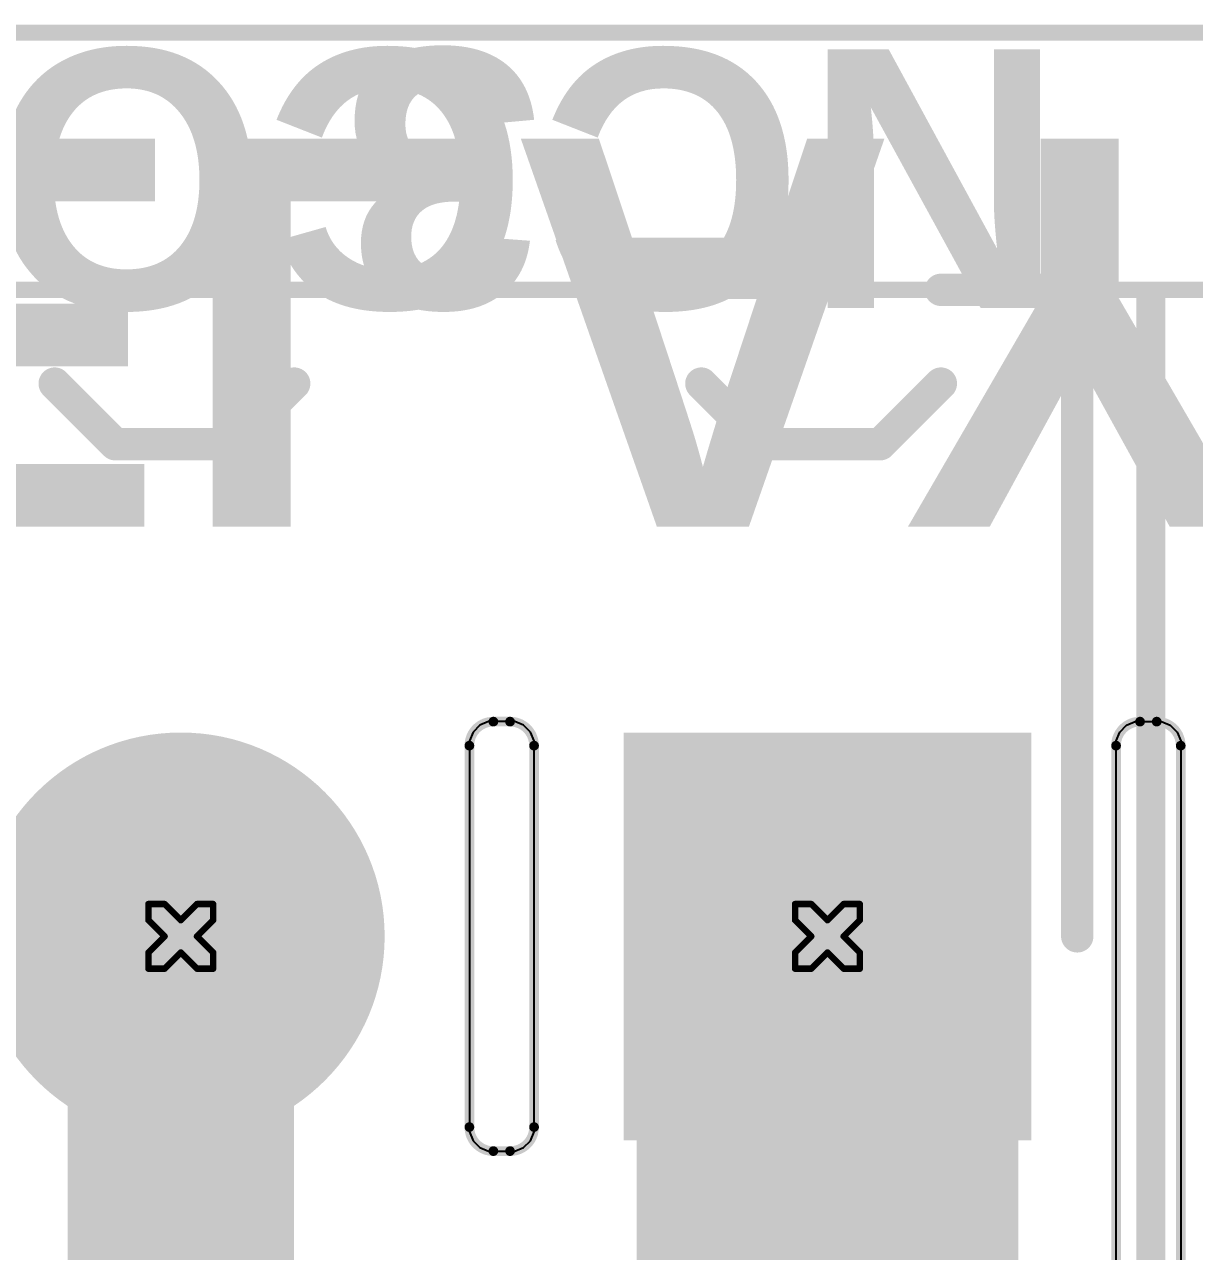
# Model space of a CAD drawing. Header units: inches. Extents: x -21 to 276, y -5 to 220.
# Drawn here: x 42.23 to 51.42, y 85.91 to 95.55 of the extents above; entities that cross this region are included whole.
import ezdxf

# ---------------------------------------------------------------- set-up
doc = ezdxf.new("R2010")
doc.units = ezdxf.units.IN
for name, color, linetype in [('Board_Outline', 216, 'Continuous'), ('Bottom Layer', 5, 'Continuous'), ('Bottom Overlay', 54, 'Continuous'), ('Bottom Solder', 6, 'Continuous'), ('Drill Drawing', 1, 'Continuous'), ('Ground', 16, 'Continuous'), ('Multi-Layer', 9, 'Continuous'), ('Pad Holes', 156, 'Continuous'), ('Power + Signal', 76, 'Continuous'), ('Top Layer', 1, 'Continuous'), ('Top Overlay', 2, 'Continuous'), ('Top Solder', 216, 'Continuous')]:
    doc.layers.add(name, color=color, linetype=linetype)
doc.styles.add('Arial_Bold', font='', dxfattribs={"height": 0.2})
doc.styles.get('Arial_Bold').set_extended_font_data('Arial', bold=True)

# ---------------------------------------------------------------- blocks, each defined once
blk = doc.blocks.new('DB128L_5_08_3P_BK_S_137')
at = {"layer": 'Bottom Layer'}
blk.add_hatch(color=5, dxfattribs=at).paths.add_polyline_path([(-3.58, 1.5), (-3.58, -1.5), (-6.58, -1.5), (-6.58, 1.5)])
h = blk.add_hatch(color=5, dxfattribs=at)
edge = h.paths.add_edge_path()
edge.add_arc((0, 0), 1.5, 0, 360)
at = {"layer": 'Bottom Solder'}
blk.add_hatch(color=6, dxfattribs=at).paths.add_polyline_path([(-3.4784, 1.6016), (-3.4784, -1.6016), (-6.6816, -1.6016), (-6.6816, 1.6016)])
h = blk.add_hatch(color=6, dxfattribs=at)
edge = h.paths.add_edge_path()
edge.add_arc((0, 0), 1.6016, 0, 360)
at = {"layer": 'Ground'}
blk.add_hatch(color=16, dxfattribs=at).paths.add_polyline_path([(-3.58, 1.5), (-3.58, -1.5), (-6.58, -1.5), (-6.58, 1.5)])
h = blk.add_hatch(color=16, dxfattribs=at)
edge = h.paths.add_edge_path()
edge.add_arc((0, 0), 1.5, 0, 360)
at = {"layer": 'Multi-Layer'}
blk.add_hatch(color=9, dxfattribs=at).paths.add_polyline_path([(-3.58, 1.5), (-3.58, -1.5), (-6.58, -1.5), (-6.58, 1.5)])
h = blk.add_hatch(color=9, dxfattribs=at)
edge = h.paths.add_edge_path()
edge.add_arc((0, 0), 1.5, 0, 360)
at = {"layer": 'Pad Holes'}
h = blk.add_hatch(color=7, dxfattribs=at)
edge = h.paths.add_edge_path()
edge.add_arc((-5.08, 0), 0.8, 0, 360)
h = blk.add_hatch(color=7, dxfattribs=at)
edge = h.paths.add_edge_path()
edge.add_arc((0, 0), 0.8, 0, 360)
at = {"layer": 'Power + Signal'}
blk.add_hatch(color=76, dxfattribs=at).paths.add_polyline_path([(-3.58, 1.5), (-3.58, -1.5), (-6.58, -1.5), (-6.58, 1.5)])
h = blk.add_hatch(color=76, dxfattribs=at)
edge = h.paths.add_edge_path()
edge.add_arc((0, 0), 1.5, 0, 360)
at = {"layer": 'Top Layer'}
blk.add_hatch(color=1, dxfattribs=at).paths.add_polyline_path([(-3.58, 1.5), (-3.58, -1.5), (-6.58, -1.5), (-6.58, 1.5)])
h = blk.add_hatch(color=1, dxfattribs=at)
edge = h.paths.add_edge_path()
edge.add_arc((0, 0), 1.5, 0, 360)
at = {"layer": 'Top Solder'}
blk.add_hatch(color=216, dxfattribs=at).paths.add_polyline_path([(-3.4784, 1.6016), (-3.4784, -1.6016), (-6.6816, -1.6016), (-6.6816, 1.6016)])
h = blk.add_hatch(color=216, dxfattribs=at)
edge = h.paths.add_edge_path()
edge.add_arc((0, 0), 1.6016, 0, 360)
at = {"layer": 'Top Overlay'}
for points in [[(-7.6708, 5.1308, 0.127, 0.127, 0), (-7.6708, -5.08, 0.127, 0.127, 0)], [(-5.4944, -3.8667, 0.254, 0.254, 0), (-5.9711, -4.3434, 0.254, 0.254, 0)], [(-4.5661, -3.8667, 0.254, 0.254, 0), (-5.4944, -3.8667, 0.254, 0.254, 0)], [(-4.0894, -4.3434, 0.254, 0.254, 0), (-4.5661, -3.8667, 0.254, 0.254, 0)], [(-0.4144, -3.8667, 0.254, 0.254, 0), (-0.8911, -4.3434, 0.254, 0.254, 0)], [(0.5139, -3.8667, 0.254, 0.254, 0), (-0.4144, -3.8667, 0.254, 0.254, 0)], [(0.9906, -4.3434, 0.254, 0.254, 0), (0.5139, -3.8667, 0.254, 0.254, 0)], [(7.6708, -5.08, 0.127, 0.127, 0), (-7.6708, -5.08, 0.127, 0.127, 0)]]:
    blk.add_lwpolyline(points, format="xyseb", dxfattribs=at)
for points in [[(-5.5579, -3.8667, 0.127, 0.127, 1), (-5.4309, -3.8667, 0.127, 0.127, 1)], [(-5.5579, -3.8667, 0.127, 0.127, 1), (-5.4309, -3.8667, 0.127, 0.127, 1)], [(-4.6296, -3.8667, 0.127, 0.127, 1), (-4.5026, -3.8667, 0.127, 0.127, 1)], [(-4.6296, -3.8667, 0.127, 0.127, 1), (-4.5026, -3.8667, 0.127, 0.127, 1)], [(-0.4779, -3.8667, 0.127, 0.127, 1), (-0.3509, -3.8667, 0.127, 0.127, 1)], [(-0.4779, -3.8667, 0.127, 0.127, 1), (-0.3509, -3.8667, 0.127, 0.127, 1)], [(0.4504, -3.8667, 0.127, 0.127, 1), (0.5774, -3.8667, 0.127, 0.127, 1)], [(0.4504, -3.8667, 0.127, 0.127, 1), (0.5774, -3.8667, 0.127, 0.127, 1)], [(-6.0346, -4.3434, 0.127, 0.127, 1), (-5.9076, -4.3434, 0.127, 0.127, 1)], [(-4.1529, -4.3434, 0.127, 0.127, 1), (-4.0259, -4.3434, 0.127, 0.127, 1)], [(-0.9546, -4.3434, 0.127, 0.127, 1), (-0.8276, -4.3434, 0.127, 0.127, 1)], [(0.9271, -4.3434, 0.127, 0.127, 1), (1.0541, -4.3434, 0.127, 0.127, 1)], [(-7.7025, -5.08, 0.0635, 0.0635, 1), (-7.6391, -5.08, 0.0635, 0.0635, 1)], [(-7.7025, -5.08, 0.0635, 0.0635, 1), (-7.6391, -5.08, 0.0635, 0.0635, 1)]]:
    blk.add_lwpolyline(points, format="xyseb", close=True, dxfattribs=at)
blk = doc.blocks.new('DB128L_5_08_2P_BK_S_199')
at = {"layer": 'Top Overlay'}
for points in [[(5.1308, 5.1308, 0.127, 0.127, 0), (5.1308, -5.08, 0.127, 0.127, 0)], [(5.1308, -5.08, 0.127, 0.127, 0), (-5.1308, -5.08, 0.127, 0.127, 0)]]:
    blk.add_lwpolyline(points, format="xyseb", dxfattribs=at)
blk.add_lwpolyline([(5.0991, -5.08, 0.0635, 0.0635, 1), (5.1626, -5.08, 0.0635, 0.0635, 1)], format="xyseb", close=True, dxfattribs=at)
blk.add_lwpolyline([(5.0991, -5.08, 0.0635, 0.0635, 1), (5.1626, -5.08, 0.0635, 0.0635, 1)], format="xyseb", close=True, dxfattribs=at)

msp = doc.modelspace()

# ---------------------------------------------------------------- hatches: boundary and pattern name
at = {"layer": 'Top Layer'}
msp.add_hatch(color=1, dxfattribs=at).paths.add_polyline_path([(47.0416, 83.5822), (50.0416, 83.5822), (50.0416, 89.8812), (47.0416, 89.8812)])

# ---------------------------------------------------------------- linework, layer by layer
at = {"layer": 'Board_Outline'}
for points in [[(-4.4985, 95.4822, 0.127, 0.127, 0), (109.5015, 95.4822, 0.127, 0.127, 0)], [(45.7288, 89.8798, 0.0762, 0.0762, -0.414214), (45.9174, 90.0684, 0.0762, 0.0762, 0)], [(45.9174, 90.0684, 0.0762, 0.0762, 0), (46.0482, 90.0684, 0.0762, 0.0762, 0)], [(46.0482, 90.0684, 0.0762, 0.0762, -0.414214), (46.2368, 89.8798, 0.0762, 0.0762, 0)], [(50.8088, 89.8798, 0.0762, 0.0762, -0.414214), (50.9974, 90.0684, 0.0762, 0.0762, 0)], [(50.9974, 90.0684, 0.0762, 0.0762, 0), (51.1282, 90.0684, 0.0762, 0.0762, 0)], [(51.1282, 90.0684, 0.0762, 0.0762, -0.414214), (51.3168, 89.8798, 0.0762, 0.0762, 0)], [(45.7288, 86.8826, 0.0762, 0.0762, 0), (45.7288, 89.8798, 0.0762, 0.0762, 0)], [(46.2368, 86.8826, 0.0762, 0.0762, 0), (46.2368, 89.8798, 0.0762, 0.0762, 0)], [(50.8088, 83.2451, 0.0762, 0.0762, 0), (50.8088, 89.8798, 0.0762, 0.0762, 0)], [(51.3168, 82.9813, 0.0762, 0.0762, 0), (51.3168, 89.8798, 0.0762, 0.0762, 0)], [(45.9174, 86.694, 0.0762, 0.0762, -0.414214), (45.7288, 86.8826, 0.0762, 0.0762, 0)], [(46.2368, 86.8826, 0.0762, 0.0762, -0.414214), (46.0482, 86.694, 0.0762, 0.0762, 0)], [(45.9174, 86.694, 0.0762, 0.0762, 0), (46.0482, 86.694, 0.0762, 0.0762, 0)]]:
    msp.add_lwpolyline(points, format="xyseb", dxfattribs=at)
for points in [[(45.8983, 90.0684, 0.0381, 0.0381, 1), (45.9364, 90.0684, 0.0381, 0.0381, 1)], [(45.8983, 90.0684, 0.0381, 0.0381, 1), (45.9364, 90.0684, 0.0381, 0.0381, 1)], [(46.0291, 90.0684, 0.0381, 0.0381, 1), (46.0672, 90.0684, 0.0381, 0.0381, 1)], [(46.0291, 90.0684, 0.0381, 0.0381, 1), (46.0672, 90.0684, 0.0381, 0.0381, 1)], [(50.9783, 90.0684, 0.0381, 0.0381, 1), (51.0164, 90.0684, 0.0381, 0.0381, 1)], [(50.9783, 90.0684, 0.0381, 0.0381, 1), (51.0164, 90.0684, 0.0381, 0.0381, 1)], [(51.1091, 90.0684, 0.0381, 0.0381, 1), (51.1472, 90.0684, 0.0381, 0.0381, 1)], [(51.1091, 90.0684, 0.0381, 0.0381, 1), (51.1472, 90.0684, 0.0381, 0.0381, 1)], [(45.7097, 89.8798, 0.0381, 0.0381, 1), (45.7478, 89.8798, 0.0381, 0.0381, 1)], [(45.7097, 89.8798, 0.0381, 0.0381, 1), (45.7478, 89.8798, 0.0381, 0.0381, 1)], [(46.2177, 89.8798, 0.0381, 0.0381, 1), (46.2558, 89.8798, 0.0381, 0.0381, 1)], [(46.2177, 89.8798, 0.0381, 0.0381, 1), (46.2558, 89.8798, 0.0381, 0.0381, 1)], [(50.7897, 89.8798, 0.0381, 0.0381, 1), (50.8278, 89.8798, 0.0381, 0.0381, 1)], [(50.7897, 89.8798, 0.0381, 0.0381, 1), (50.8278, 89.8798, 0.0381, 0.0381, 1)], [(51.2977, 89.8798, 0.0381, 0.0381, 1), (51.3358, 89.8798, 0.0381, 0.0381, 1)], [(51.2977, 89.8798, 0.0381, 0.0381, 1), (51.3358, 89.8798, 0.0381, 0.0381, 1)], [(45.7097, 86.8826, 0.0381, 0.0381, 1), (45.7478, 86.8826, 0.0381, 0.0381, 1)], [(45.7097, 86.8826, 0.0381, 0.0381, 1), (45.7478, 86.8826, 0.0381, 0.0381, 1)], [(46.2177, 86.8826, 0.0381, 0.0381, 1), (46.2558, 86.8826, 0.0381, 0.0381, 1)], [(46.2177, 86.8826, 0.0381, 0.0381, 1), (46.2558, 86.8826, 0.0381, 0.0381, 1)], [(45.8983, 86.694, 0.0381, 0.0381, 1), (45.9364, 86.694, 0.0381, 0.0381, 1)], [(45.8983, 86.694, 0.0381, 0.0381, 1), (45.9364, 86.694, 0.0381, 0.0381, 1)], [(46.0291, 86.694, 0.0381, 0.0381, 1), (46.0672, 86.694, 0.0381, 0.0381, 1)], [(46.0291, 86.694, 0.0381, 0.0381, 1), (46.0672, 86.694, 0.0381, 0.0381, 1)]]:
    msp.add_lwpolyline(points, format="xyseb", close=True, dxfattribs=at)
at = {"layer": 'Bottom Layer'}
msp.add_lwpolyline([(43.4616, 84.9866, 1.778, 1.778, 0), (43.4616, 88.3812, 1.778, 1.778, 0)], format="xyseb", dxfattribs=at)
msp.add_lwpolyline([(43.0171, 88.3812, 0.889, 0.889, 1), (43.9061, 88.3812, 0.889, 0.889, 1)], format="xyseb", close=True, dxfattribs=at)
at = {"layer": 'Bottom Overlay'}
for points in [[(49.4327, 93.4612, 0.254, 0.254, 0), (50.504, 93.4612, 0.254, 0.254, 0)], [(50.504, 88.3812, 0.254, 0.254, 0), (50.504, 93.4612, 0.254, 0.254, 0)]]:
    msp.add_lwpolyline(points, format="xyseb", dxfattribs=at)
for points in [[(49.3692, 93.4612, 0.127, 0.127, 1), (49.4962, 93.4612, 0.127, 0.127, 1)], [(50.4405, 93.4612, 0.127, 0.127, 1), (50.5675, 93.4612, 0.127, 0.127, 1)], [(50.4405, 93.4612, 0.127, 0.127, 1), (50.5675, 93.4612, 0.127, 0.127, 1)], [(50.4405, 88.3812, 0.127, 0.127, 1), (50.5675, 88.3812, 0.127, 0.127, 1)]]:
    msp.add_lwpolyline(points, format="xyseb", close=True, dxfattribs=at)
at = {"layer": 'Drill Drawing'}
for points in [[(43.2076, 88.5082, 0.0508, 0.0508, 0), (43.2076, 88.6352, 0.0508, 0.0508, 0)], [(43.2076, 88.6352, 0.0508, 0.0508, 0), (43.3346, 88.6352, 0.0508, 0.0508, 0)], [(43.3346, 88.6352, 0.0508, 0.0508, 0), (43.4616, 88.5082, 0.0508, 0.0508, 0)], [(43.4616, 88.5082, 0.0508, 0.0508, 0), (43.5886, 88.6352, 0.0508, 0.0508, 0)], [(43.5886, 88.6352, 0.0508, 0.0508, 0), (43.7156, 88.6352, 0.0508, 0.0508, 0)], [(43.7156, 88.5082, 0.0508, 0.0508, 0), (43.7156, 88.6352, 0.0508, 0.0508, 0)], [(48.2876, 88.5082, 0.0508, 0.0508, 0), (48.2876, 88.6352, 0.0508, 0.0508, 0)], [(48.2876, 88.6352, 0.0508, 0.0508, 0), (48.4146, 88.6352, 0.0508, 0.0508, 0)], [(48.4146, 88.6352, 0.0508, 0.0508, 0), (48.5416, 88.5082, 0.0508, 0.0508, 0)], [(48.5416, 88.5082, 0.0508, 0.0508, 0), (48.6686, 88.6352, 0.0508, 0.0508, 0)], [(48.6686, 88.6352, 0.0508, 0.0508, 0), (48.7956, 88.6352, 0.0508, 0.0508, 0)], [(48.7956, 88.5082, 0.0508, 0.0508, 0), (48.7956, 88.6352, 0.0508, 0.0508, 0)], [(43.2076, 88.5082, 0.0508, 0.0508, 0), (43.3346, 88.3812, 0.0508, 0.0508, 0)], [(43.5886, 88.3812, 0.0508, 0.0508, 0), (43.7156, 88.5082, 0.0508, 0.0508, 0)], [(48.2876, 88.5082, 0.0508, 0.0508, 0), (48.4146, 88.3812, 0.0508, 0.0508, 0)], [(48.6686, 88.3812, 0.0508, 0.0508, 0), (48.7956, 88.5082, 0.0508, 0.0508, 0)], [(43.2076, 88.2542, 0.0508, 0.0508, 0), (43.3346, 88.3812, 0.0508, 0.0508, 0)], [(43.5886, 88.3812, 0.0508, 0.0508, 0), (43.7156, 88.2542, 0.0508, 0.0508, 0)], [(48.2876, 88.2542, 0.0508, 0.0508, 0), (48.4146, 88.3812, 0.0508, 0.0508, 0)], [(48.6686, 88.3812, 0.0508, 0.0508, 0), (48.7956, 88.2542, 0.0508, 0.0508, 0)], [(43.2076, 88.1272, 0.0508, 0.0508, 0), (43.2076, 88.2542, 0.0508, 0.0508, 0)], [(43.3346, 88.1272, 0.0508, 0.0508, 0), (43.4616, 88.2542, 0.0508, 0.0508, 0)], [(43.4616, 88.2542, 0.0508, 0.0508, 0), (43.5886, 88.1272, 0.0508, 0.0508, 0)], [(43.7156, 88.1272, 0.0508, 0.0508, 0), (43.7156, 88.2542, 0.0508, 0.0508, 0)], [(48.2876, 88.1272, 0.0508, 0.0508, 0), (48.2876, 88.2542, 0.0508, 0.0508, 0)], [(48.4146, 88.1272, 0.0508, 0.0508, 0), (48.5416, 88.2542, 0.0508, 0.0508, 0)], [(48.5416, 88.2542, 0.0508, 0.0508, 0), (48.6686, 88.1272, 0.0508, 0.0508, 0)], [(48.7956, 88.1272, 0.0508, 0.0508, 0), (48.7956, 88.2542, 0.0508, 0.0508, 0)], [(43.2076, 88.1272, 0.0508, 0.0508, 0), (43.3346, 88.1272, 0.0508, 0.0508, 0)], [(43.5886, 88.1272, 0.0508, 0.0508, 0), (43.7156, 88.1272, 0.0508, 0.0508, 0)], [(48.2876, 88.1272, 0.0508, 0.0508, 0), (48.4146, 88.1272, 0.0508, 0.0508, 0)], [(48.6686, 88.1272, 0.0508, 0.0508, 0), (48.7956, 88.1272, 0.0508, 0.0508, 0)]]:
    msp.add_lwpolyline(points, format="xyseb", dxfattribs=at)
for points in [[(43.1949, 88.6352, 0.0254, 0.0254, 1), (43.2203, 88.6352, 0.0254, 0.0254, 1)], [(43.1949, 88.6352, 0.0254, 0.0254, 1), (43.2203, 88.6352, 0.0254, 0.0254, 1)], [(43.3219, 88.6352, 0.0254, 0.0254, 1), (43.3473, 88.6352, 0.0254, 0.0254, 1)], [(43.3219, 88.6352, 0.0254, 0.0254, 1), (43.3473, 88.6352, 0.0254, 0.0254, 1)], [(43.5759, 88.6352, 0.0254, 0.0254, 1), (43.6013, 88.6352, 0.0254, 0.0254, 1)], [(43.5759, 88.6352, 0.0254, 0.0254, 1), (43.6013, 88.6352, 0.0254, 0.0254, 1)], [(43.7029, 88.6352, 0.0254, 0.0254, 1), (43.7283, 88.6352, 0.0254, 0.0254, 1)], [(43.7029, 88.6352, 0.0254, 0.0254, 1), (43.7283, 88.6352, 0.0254, 0.0254, 1)], [(48.2749, 88.6352, 0.0254, 0.0254, 1), (48.3003, 88.6352, 0.0254, 0.0254, 1)], [(48.2749, 88.6352, 0.0254, 0.0254, 1), (48.3003, 88.6352, 0.0254, 0.0254, 1)], [(48.4019, 88.6352, 0.0254, 0.0254, 1), (48.4273, 88.6352, 0.0254, 0.0254, 1)], [(48.4019, 88.6352, 0.0254, 0.0254, 1), (48.4273, 88.6352, 0.0254, 0.0254, 1)], [(48.6559, 88.6352, 0.0254, 0.0254, 1), (48.6813, 88.6352, 0.0254, 0.0254, 1)], [(48.6559, 88.6352, 0.0254, 0.0254, 1), (48.6813, 88.6352, 0.0254, 0.0254, 1)], [(48.7829, 88.6352, 0.0254, 0.0254, 1), (48.8083, 88.6352, 0.0254, 0.0254, 1)], [(48.7829, 88.6352, 0.0254, 0.0254, 1), (48.8083, 88.6352, 0.0254, 0.0254, 1)], [(43.1949, 88.5082, 0.0254, 0.0254, 1), (43.2203, 88.5082, 0.0254, 0.0254, 1)], [(43.1949, 88.5082, 0.0254, 0.0254, 1), (43.2203, 88.5082, 0.0254, 0.0254, 1)], [(43.4489, 88.5082, 0.0254, 0.0254, 1), (43.4743, 88.5082, 0.0254, 0.0254, 1)], [(43.4489, 88.5082, 0.0254, 0.0254, 1), (43.4743, 88.5082, 0.0254, 0.0254, 1)], [(43.7029, 88.5082, 0.0254, 0.0254, 1), (43.7283, 88.5082, 0.0254, 0.0254, 1)], [(43.7029, 88.5082, 0.0254, 0.0254, 1), (43.7283, 88.5082, 0.0254, 0.0254, 1)], [(48.2749, 88.5082, 0.0254, 0.0254, 1), (48.3003, 88.5082, 0.0254, 0.0254, 1)], [(48.2749, 88.5082, 0.0254, 0.0254, 1), (48.3003, 88.5082, 0.0254, 0.0254, 1)], [(48.5289, 88.5082, 0.0254, 0.0254, 1), (48.5543, 88.5082, 0.0254, 0.0254, 1)], [(48.5289, 88.5082, 0.0254, 0.0254, 1), (48.5543, 88.5082, 0.0254, 0.0254, 1)], [(48.7829, 88.5082, 0.0254, 0.0254, 1), (48.8083, 88.5082, 0.0254, 0.0254, 1)], [(48.7829, 88.5082, 0.0254, 0.0254, 1), (48.8083, 88.5082, 0.0254, 0.0254, 1)], [(43.3219, 88.3812, 0.0254, 0.0254, 1), (43.3473, 88.3812, 0.0254, 0.0254, 1)], [(43.3219, 88.3812, 0.0254, 0.0254, 1), (43.3473, 88.3812, 0.0254, 0.0254, 1)], [(43.5759, 88.3812, 0.0254, 0.0254, 1), (43.6013, 88.3812, 0.0254, 0.0254, 1)], [(43.5759, 88.3812, 0.0254, 0.0254, 1), (43.6013, 88.3812, 0.0254, 0.0254, 1)], [(48.4019, 88.3812, 0.0254, 0.0254, 1), (48.4273, 88.3812, 0.0254, 0.0254, 1)], [(48.4019, 88.3812, 0.0254, 0.0254, 1), (48.4273, 88.3812, 0.0254, 0.0254, 1)], [(48.6559, 88.3812, 0.0254, 0.0254, 1), (48.6813, 88.3812, 0.0254, 0.0254, 1)], [(48.6559, 88.3812, 0.0254, 0.0254, 1), (48.6813, 88.3812, 0.0254, 0.0254, 1)], [(43.1949, 88.2542, 0.0254, 0.0254, 1), (43.2203, 88.2542, 0.0254, 0.0254, 1)], [(43.1949, 88.2542, 0.0254, 0.0254, 1), (43.2203, 88.2542, 0.0254, 0.0254, 1)], [(43.4489, 88.2542, 0.0254, 0.0254, 1), (43.4743, 88.2542, 0.0254, 0.0254, 1)], [(43.4489, 88.2542, 0.0254, 0.0254, 1), (43.4743, 88.2542, 0.0254, 0.0254, 1)], [(43.7029, 88.2542, 0.0254, 0.0254, 1), (43.7283, 88.2542, 0.0254, 0.0254, 1)], [(43.7029, 88.2542, 0.0254, 0.0254, 1), (43.7283, 88.2542, 0.0254, 0.0254, 1)], [(48.2749, 88.2542, 0.0254, 0.0254, 1), (48.3003, 88.2542, 0.0254, 0.0254, 1)], [(48.2749, 88.2542, 0.0254, 0.0254, 1), (48.3003, 88.2542, 0.0254, 0.0254, 1)], [(48.5289, 88.2542, 0.0254, 0.0254, 1), (48.5543, 88.2542, 0.0254, 0.0254, 1)], [(48.5289, 88.2542, 0.0254, 0.0254, 1), (48.5543, 88.2542, 0.0254, 0.0254, 1)], [(48.7829, 88.2542, 0.0254, 0.0254, 1), (48.8083, 88.2542, 0.0254, 0.0254, 1)], [(48.7829, 88.2542, 0.0254, 0.0254, 1), (48.8083, 88.2542, 0.0254, 0.0254, 1)], [(43.1949, 88.1272, 0.0254, 0.0254, 1), (43.2203, 88.1272, 0.0254, 0.0254, 1)], [(43.1949, 88.1272, 0.0254, 0.0254, 1), (43.2203, 88.1272, 0.0254, 0.0254, 1)], [(43.3219, 88.1272, 0.0254, 0.0254, 1), (43.3473, 88.1272, 0.0254, 0.0254, 1)], [(43.3219, 88.1272, 0.0254, 0.0254, 1), (43.3473, 88.1272, 0.0254, 0.0254, 1)], [(43.5759, 88.1272, 0.0254, 0.0254, 1), (43.6013, 88.1272, 0.0254, 0.0254, 1)], [(43.5759, 88.1272, 0.0254, 0.0254, 1), (43.6013, 88.1272, 0.0254, 0.0254, 1)], [(43.7029, 88.1272, 0.0254, 0.0254, 1), (43.7283, 88.1272, 0.0254, 0.0254, 1)], [(43.7029, 88.1272, 0.0254, 0.0254, 1), (43.7283, 88.1272, 0.0254, 0.0254, 1)], [(48.2749, 88.1272, 0.0254, 0.0254, 1), (48.3003, 88.1272, 0.0254, 0.0254, 1)], [(48.2749, 88.1272, 0.0254, 0.0254, 1), (48.3003, 88.1272, 0.0254, 0.0254, 1)], [(48.4019, 88.1272, 0.0254, 0.0254, 1), (48.4273, 88.1272, 0.0254, 0.0254, 1)], [(48.4019, 88.1272, 0.0254, 0.0254, 1), (48.4273, 88.1272, 0.0254, 0.0254, 1)], [(48.6559, 88.1272, 0.0254, 0.0254, 1), (48.6813, 88.1272, 0.0254, 0.0254, 1)], [(48.6559, 88.1272, 0.0254, 0.0254, 1), (48.6813, 88.1272, 0.0254, 0.0254, 1)], [(48.7829, 88.1272, 0.0254, 0.0254, 1), (48.8083, 88.1272, 0.0254, 0.0254, 1)], [(48.7829, 88.1272, 0.0254, 0.0254, 1), (48.8083, 88.1272, 0.0254, 0.0254, 1)]]:
    msp.add_lwpolyline(points, format="xyseb", close=True, dxfattribs=at)
at = {"layer": 'Multi-Layer'}
for p, q in [((45.8799, 90.0684), (45.8105, 90.0397)), ((45.9174, 90.0684), (45.8799, 90.0684)), ((46.0482, 90.0684), (45.9174, 90.0684)), ((46.0857, 90.0684), (46.0482, 90.0684)), ((46.0482, 90.0684), (46.0482, 90.0684)), ((46.155, 90.0397), (46.0857, 90.0684)), ((50.8905, 90.0397), (50.9599, 90.0684)), ((50.9599, 90.0684), (50.9974, 90.0684)), ((50.9974, 90.0684), (50.9974, 90.0684)), ((50.9974, 90.0684), (51.1282, 90.0684)), ((51.1282, 90.0684), (51.1657, 90.0684)), ((51.1657, 90.0684), (51.235, 90.0397)), ((45.7575, 89.9866), (45.7288, 89.9173)), ((45.8105, 90.0397), (45.7575, 89.9866)), ((46.2081, 89.9866), (46.155, 90.0397)), ((46.2368, 89.9173), (46.2081, 89.9866)), ((50.8088, 89.9173), (50.8375, 89.9866)), ((50.8375, 89.9866), (50.8905, 90.0397)), ((51.235, 90.0397), (51.2881, 89.9866)), ((51.2881, 89.9866), (51.3168, 89.9173)), ((45.7288, 89.9173), (45.7288, 89.8798)), ((45.7288, 89.8798), (45.7288, 86.8826)), ((45.7288, 89.8798), (45.7288, 89.8798)), ((46.2368, 89.8798), (46.2368, 89.9173)), ((46.2368, 86.8826), (46.2368, 89.8798)), ((50.8088, 89.8798), (50.8088, 89.9173)), ((50.8088, 83.2451), (50.8088, 89.8798)), ((51.3168, 89.9173), (51.3168, 89.8798)), ((51.3168, 89.8798), (51.3168, 89.8798)), ((51.3168, 89.8798), (51.3168, 82.9813)), ((45.7288, 86.8826), (45.7288, 86.8451)), ((46.2368, 86.8451), (46.2368, 86.8826)), ((46.2368, 86.8826), (46.2368, 86.8826)), ((45.7288, 86.8451), (45.7575, 86.7758)), ((45.7575, 86.7758), (45.8105, 86.7227)), ((46.155, 86.7227), (46.2081, 86.7758)), ((46.2081, 86.7758), (46.2368, 86.8451)), ((45.8105, 86.7227), (45.8799, 86.694)), ((45.8799, 86.694), (45.9174, 86.694)), ((45.9174, 86.694), (45.9174, 86.694)), ((45.9174, 86.694), (46.0482, 86.694)), ((46.0482, 86.694), (46.0857, 86.694)), ((46.0857, 86.694), (46.155, 86.7227))]:
    msp.add_line(p, q, dxfattribs=at)

# ---------------------------------------------------------------- block references
at = {"rotation": 180}
for name, p in [('DB128L_5_08_3P_BK_S_137', (43.4616, 88.3812)), ('DB128L_5_08_2P_BK_S_199', (56.1616, 88.3812))]:
    msp.add_blockref(name, p, dxfattribs=at)

# ---------------------------------------------------------------- texts
at = {"layer": 'Bottom Overlay', "style": 'Arial_Bold', "text_generation_flag": 2}
msp.add_text('RELAY-3', height=3.048, rotation=180, dxfattribs=at).set_placement((37.5118, 94.6487))
at = {"layer": 'Top Overlay', "style": 'Arial_Bold'}
for s, p in [('COM3', (46.186, 95.3496)), ('NC3', (50.4024, 95.3496))]:
    msp.add_text(s, height=2.032, rotation=180, dxfattribs=at).set_placement(p)

doc.saveas('drawing.dxf')
